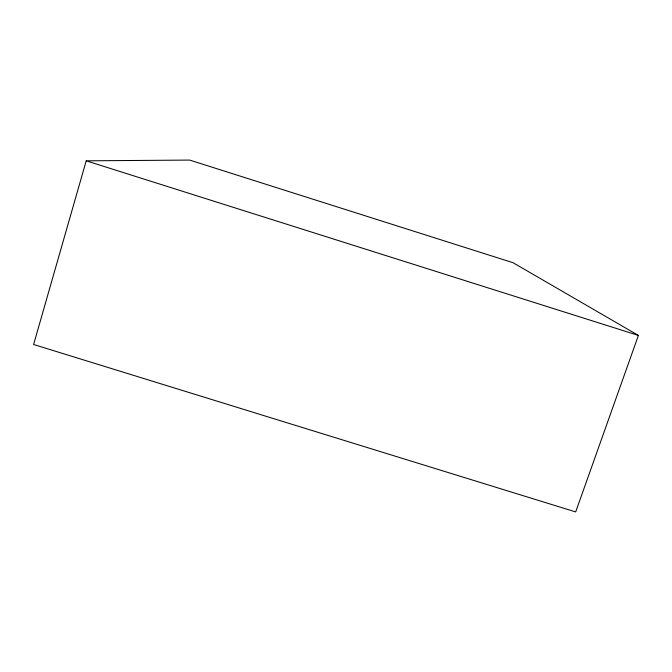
<?xml version="1.0" encoding="UTF-8"?>
<svg xmlns="http://www.w3.org/2000/svg" width="672" height="672" viewBox="0 0 672 672"><rect width="100%" height="100%" fill="white"/><g stroke="black" fill="none" stroke-linecap="round" stroke-linejoin="round"><path stroke-width="1.01" d="M86.209 160.826L33.6 344.492L575.686 511.921L638.4 335.42L513.064 262.718L189.68 160.079L86.209 160.826L638.4 335.42"/></g></svg>
